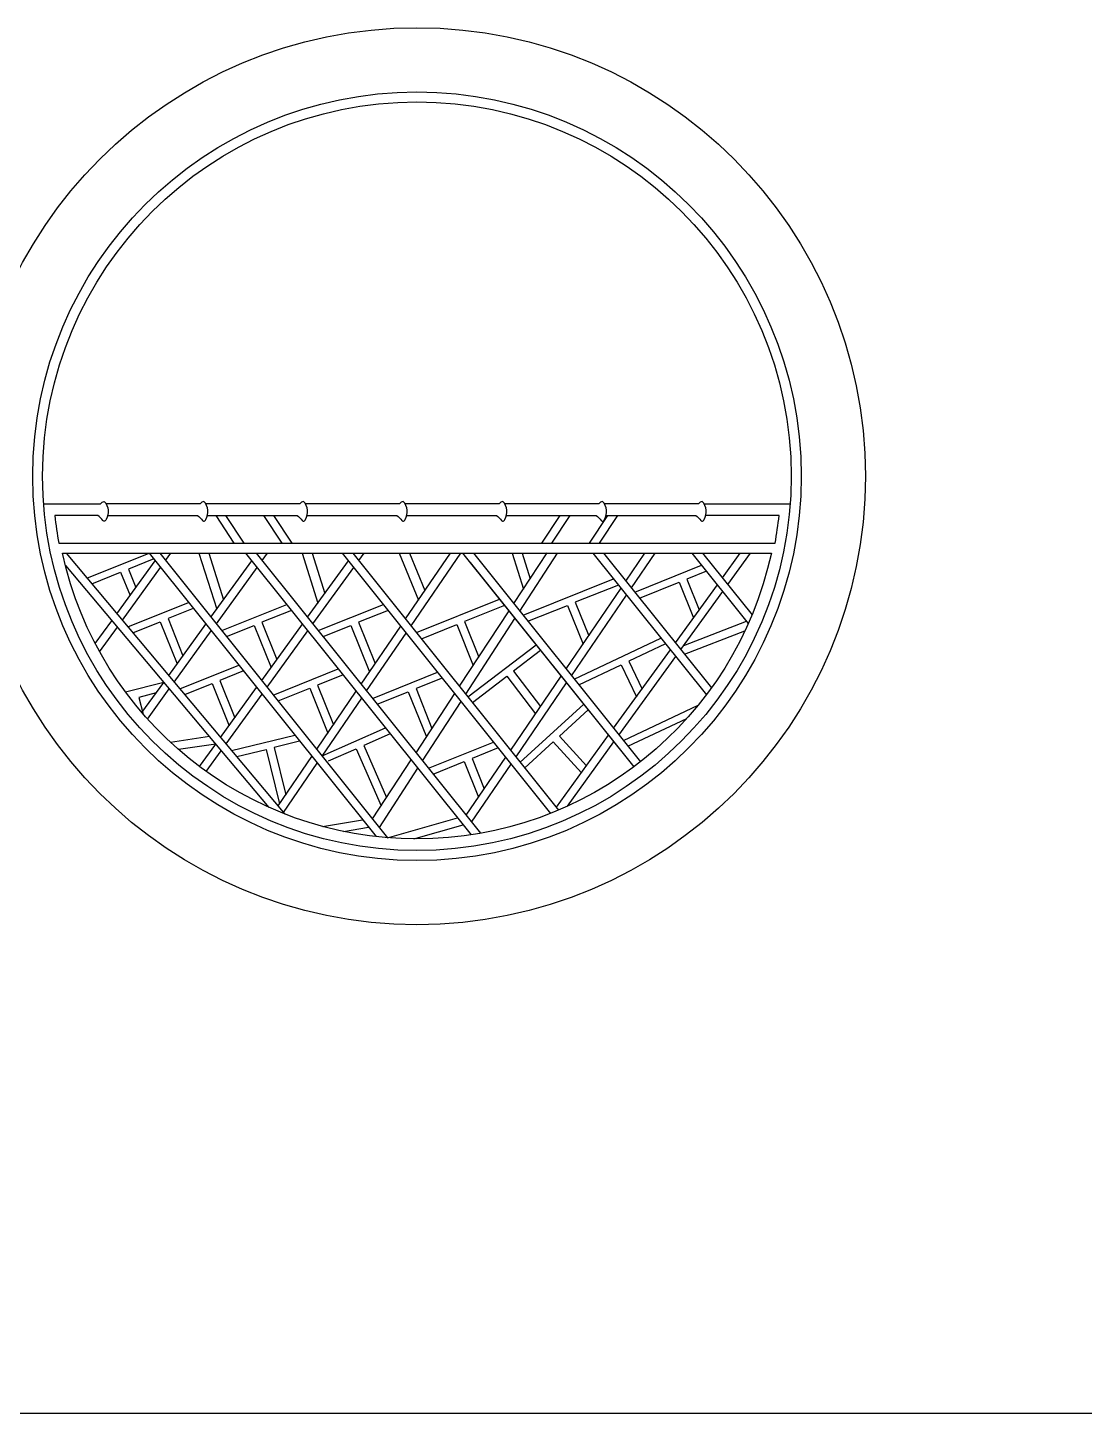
# Model space of a CAD drawing. Extents: x -66030 to 95157, y -13132 to 45879.
# Drawn here: x 22925 to 24833, y 12264 to 14766 of the extents above; entities that cross this region are included whole.
import ezdxf

# ---------------------------------------------------------------- set-up
doc = ezdxf.new("R2010")
doc.units = 0
doc.header["$LTSCALE"] = 100
doc.header["$MEASUREMENT"] = 0
for name, color, linetype in [('3', 11, 'CONTINUOUS'), ('4', 121, 'CONTINUOUS'), ('7', 105, 'CONTINUOUS')]:
    doc.layers.add(name, color=color, linetype=linetype)

msp = doc.modelspace()

# ---------------------------------------------------------------- linework, layer by layer
at = {"layer": '3'}
for p, q in [((23297.9, 13835.2), (23264.9, 13885)), ((23315.8, 13835.2), (23282.8, 13885)), ((23384.1, 13835.2), (23351.1, 13885)), ((23402.1, 13835.2), (23369.1, 13885)), ((23853.2, 13835.2), (23886.2, 13885)), ((23871.2, 13835.2), (23904.2, 13885)), ((23939.5, 13835.2), (23972.5, 13885)), ((23957.5, 13835.2), (23990.5, 13885)), ((22994.1, 13817.2), (23389.1, 13346)), ((23031.8, 13772.2), (23143.8, 13817.2)), ((23143.8, 13817.2), (23553.8, 13305.2)), ((23163.1, 13817.2), (23574.7, 13303.2)), ((23173.8, 13803.7), (23183.5, 13817.2)), ((23234, 13817.2), (23266, 13715.7)), ((23252, 13817.2), (23278.5, 13733)), ((23318.3, 13817.2), (23725.8, 13308.4)), ((23337.5, 13817.2), (23742.7, 13311.2)), ((23338.5, 13815.9), (23339.5, 13817.2)), ((23348.3, 13803.7), (23358, 13817.2)), ((23420.2, 13817.2), (23448.6, 13726.9)), ((23438.2, 13817.2), (23461.2, 13744.2)), ((23492.8, 13817.2), (23869.2, 13347.2)), ((23512, 13817.2), (23883.6, 13353.1)), ((23513, 13815.9), (23513.9, 13817.2)), ((23522.7, 13803.7), (23532.4, 13817.2)), ((23595.7, 13817.2), (23630.7, 13732.5)), ((23607.3, 13698.2), (23688.4, 13817.2)), ((23614.2, 13817.2), (23642.2, 13749.5)), ((23617.2, 13685.8), (23706.9, 13817.2)), ((23710.3, 13817.2), (24019.5, 13431.2)), ((23729.6, 13817.2), (24031.4, 13440.3)), ((23729.6, 13817.2), (24031.4, 13440.3)), ((23799.5, 13817.2), (23819.9, 13752.2)), ((23802.6, 13725.9), (23862.9, 13817.7)), ((23813.4, 13712.4), (23881.4, 13817.2)), ((23817.5, 13817.2), (23832.1, 13770.7)), ((23945.5, 13817.2), (24150.4, 13561.4)), ((23964.8, 13817.2), (24159.6, 13573.9)), ((24005.2, 13766.7), (24039.6, 13817.2)), ((24015.2, 13754.2), (24058.1, 13817.2)), ((24124.4, 13817.2), (24226.2, 13690.1)), ((24143.7, 13817.2), (24232.9, 13705.7)), ((24179.5, 13772.4), (24211.8, 13817.2)), ((24189.2, 13760.3), (24230.4, 13817.2)), ((22992.8, 13794.7), (23360.4, 13358)), ((23085.8, 13707.8), (23154.9, 13803.3)), ((23095.7, 13695.9), (23164.7, 13791.1)), ((23255.7, 13701.5), (23329.4, 13803.3)), ((23265.4, 13689.3), (23339.1, 13791.1)), ((23430.2, 13701.5), (23503.9, 13803.3)), ((23439.9, 13689.3), (23513.6, 13791.1)), ((23723.8, 13800.3), (24019.5, 13431.2)), ((24021, 13746.9), (24141.8, 13795.4)), ((23819.3, 13705.1), (23982.7, 13770.7)), ((23897, 13608.1), (23996.4, 13753.7)), ((23906.9, 13595.7), (24006.3, 13741.3)), ((24094.5, 13655.1), (24170.4, 13759.8)), ((24104.3, 13643), (24180.1, 13747.7)), ((23105.8, 13683.9), (23215.3, 13727.9)), ((23275.2, 13677.2), (23392.6, 13724.4)), ((23449.6, 13677.2), (23567.1, 13724.4)), ((23626.9, 13673.6), (23777, 13733.9)), ((23704.7, 13576.6), (23794, 13712.7)), ((23046.6, 13653.7), (23076.7, 13695.1)), ((23179.4, 13596.1), (23246.6, 13688.9)), ((23347.4, 13587), (23421.1, 13688.9)), ((23716.1, 13562.4), (23804.8, 13699.2)), ((24109.5, 13650.1), (24223.1, 13694)), ((23054.5, 13639), (23086.6, 13683.3)), ((23189.4, 13584.2), (23256.3, 13676.7)), ((23357.1, 13574.9), (23430.8, 13676.7)), ((23527, 13580.5), (23598.4, 13685.2)), ((23536.9, 13568.2), (23608.4, 13672.8)), ((23911.7, 13589.7), (24068.4, 13663.8)), ((24111, 13634.6), (24220.2, 13676.8)), ((23719.8, 13557.6), (23843, 13651.5)), ((23982.9, 13500.8), (24085.4, 13642.5)), ((23199.4, 13572.2), (23305.8, 13615)), ((23992.6, 13488.7), (24095.2, 13630.4)), ((23368.3, 13560.9), (23485.7, 13608.1)), ((23547.6, 13554.9), (23665.1, 13602.1)), ((23797, 13461.4), (23888.2, 13595.1)), ((23170.5, 13583.7), (23101.5, 13565.9)), ((23156.7, 13564.6), (23125.3, 13556.5)), ((23130.9, 13529.1), (23170.5, 13583.7)), ((23141.1, 13517.5), (23180.4, 13571.9)), ((23273.1, 13484.4), (23338.2, 13574.4)), ((23446.8, 13462.9), (23518.2, 13567.6)), ((23626.1, 13456.8), (23696, 13563.4)), ((23806.8, 13449.1), (23898.1, 13582.8)), ((23125.3, 13556.5), (23133.5, 13526.1)), ((23283, 13472.6), (23348, 13562.3)), ((23456.6, 13450.6), (23528.1, 13555.2)), ((23638, 13442), (23707.5, 13549.1)), ((23813.4, 13439), (23929, 13544.1)), ((24000.6, 13478.8), (24135.8, 13542.8)), ((23292.9, 13460.8), (23406.9, 13488.7)), ((23456.6, 13451.1), (23571.1, 13501.5)), ((23879.6, 13358.2), (23973.8, 13488.2)), ((23252.9, 13485.7), (23182.7, 13475.4)), ((23264.3, 13472.3), (23197.2, 13462.4)), ((23235, 13431.8), (23264.3, 13472.3)), ((23648.6, 13428.7), (23766.1, 13475.9)), ((23899.6, 13360.1), (23983.5, 13476.1)), ((23247.1, 13422.9), (23274.2, 13460.4)), ((23377, 13360.5), (23437.9, 13449.9)), ((23387, 13348.6), (23447.8, 13437.6)), ((23547.6, 13337.1), (23617.5, 13443.6)), ((23716.7, 13343.7), (23788.1, 13448.4)), ((23559.9, 13321.7), (23629.4, 13428.7)), ((23726.5, 13331.5), (23798, 13436.1)), ((23574.7, 13303.2), (23701.1, 13339.3)), ((23457.3, 13323.6), (23529.5, 13335.6)), ((23494.9, 13314.6), (23540.3, 13322.2)), ((23621.9, 13301.1), (23711.2, 13326.6))]:
    msp.add_line(p, q, dxfattribs=at)
at = {"layer": '3', "color": 2}
msp.add_line((-66030.3, 12263.7), (95136.1, 12263.7), dxfattribs=at)
at = {"layer": '3'}
msp.add_lwpolyline([(22987.6, 13817.2), (24267.8, 13817.2, -0.806291)], format="xyb", close=True, dxfattribs=at)
for points in [[(23152.3, 13806.6), (23106.6, 13788.2), (23119.9, 13754.9)], [(23040.6, 13761.7), (23092.6, 13782.6), (23109.5, 13740.5)], [(24029.9, 13735.8), (24101.4, 13764.5), (24127.2, 13700.2)], [(24150.7, 13784.3), (24115.4, 13770.1), (24137.7, 13714.7)], [(23991.6, 13759.6), (23913.7, 13728.3), (23937.9, 13668)], [(23223.8, 13717.3), (23178.1, 13698.9), (23205.1, 13631.6)], [(23401.1, 13713.8), (23347.8, 13692.3), (23374.8, 13625)], [(23575.6, 13713.8), (23522.2, 13692.3), (23552.3, 13617.6)], [(23785.9, 13722.8), (23713.5, 13693.7), (23739.3, 13629.4)], [(23828.2, 13694), (23899.7, 13722.7), (23927.7, 13653)], [(23114.6, 13673.4), (23164.1, 13693.3), (23194.7, 13617.1)], [(23635.9, 13662.5), (23699.5, 13688.1), (23729.2, 13614)], [(23283.6, 13666.6), (23333.7, 13686.7), (23364.4, 13610.5)], [(23458.1, 13666.6), (23508.2, 13686.7), (23542, 13602.5)], [(23851.1, 13641.4), (23802.1, 13604), (23850.8, 13540.2)], [(24076.7, 13653.4), (24010.4, 13622), (24034.3, 13571.3)], [(23920.1, 13579.3), (23996.7, 13615.5), (24024.1, 13557.7)], [(23314.3, 13604.4), (23271.7, 13587.3), (23298.8, 13519.9)], [(23494.2, 13597.5), (23448.1, 13579), (23477, 13507.2)], [(23673.5, 13591.5), (23626.1, 13572.4), (23654.9, 13500.7)], [(23728, 13547.5), (23790.1, 13594.9), (23841.8, 13527.1)], [(23208.2, 13561.8), (23257.7, 13581.6), (23288.3, 13505.4)], [(23376.8, 13550.3), (23434.1, 13573.4), (23466.7, 13492.1)], [(23556.1, 13544.3), (23612.1, 13566.8), (23644.8, 13485.3)], [(23937.1, 13534), (23885, 13486.6), (23933.8, 13433)], [(24008.9, 13468.4), (24115.2, 13518.6)], [(23579.5, 13491), (23531.6, 13469.9), (23573, 13375.8)], [(23302.2, 13449.7), (23355.3, 13462.7), (23379.4, 13364.2)], [(23415.9, 13477.5), (23370, 13466.3), (23390.9, 13380.9)], [(23467.7, 13441.8), (23517.8, 13463.8), (23563.1, 13360.8)], [(23774.6, 13465.3), (23727.2, 13446.2), (23749.2, 13391.4)], [(23822.4, 13429.6), (23873.9, 13476.4), (23924.7, 13420.5)], [(23657.1, 13418.1), (23713.2, 13440.6), (23739, 13376.4)]]:
    msp.add_lwpolyline(points, dxfattribs=at)
at = {"layer": '4'}
for radius in [810, 676]:
    msp.add_circle((23627.7, 13956), radius, dxfattribs=at)
at = {"layer": '7'}
msp.add_line((24146.5, 13906), (24301.8, 13906), dxfattribs=at)
for points in [[(22953.5, 13906), (23056.1, 13906, -0.184307), (23063, 13910.7, -0.33492), (23066.3, 13878.1, -0.393479), (23064.5, 13875.7, -0.40883), (23060.3, 13876.2, 0.121058), (23051.4, 13885), (22973.5, 13885, 0.019167), (22980.9, 13835.2), (24274.5, 13835.2, 0.019167), (24281.8, 13885), (24149.3, 13885)], [(23069.3, 13885), (23231.4, 13885, -0.121058), (23240.3, 13876.2, 0.40883), (23244.5, 13875.7, 0.393479), (23246.3, 13878.1, 0.33492), (23243, 13910.7, 0.184307), (23236.1, 13906), (23066.5, 13906)], [(23249.3, 13885), (23411.4, 13885, -0.121058), (23420.3, 13876.2, 0.40883), (23424.5, 13875.7, 0.393479), (23426.3, 13878.1, 0.33492), (23423, 13910.7, 0.184307), (23416.1, 13906), (23246.5, 13906)], [(23429.3, 13885), (23591.4, 13885, -0.121058), (23600.3, 13876.2, 0.40883), (23604.5, 13875.7, 0.393479), (23606.3, 13878.1, 0.33492), (23603, 13910.7, 0.184307), (23596.1, 13906), (23426.5, 13906)], [(23609.3, 13885), (23771.4, 13885, -0.121058), (23780.3, 13876.2, 0.40883), (23784.5, 13875.7, 0.393479), (23786.3, 13878.1, 0.33492), (23783, 13910.7, 0.184307), (23776.1, 13906), (23606.5, 13906)], [(23789.3, 13885), (23951.4, 13885, -0.121058), (23960.3, 13876.2, 0.40883), (23964.5, 13875.7, 0.393479), (23966.3, 13878.1, 0.33492), (23963, 13910.7, 0.184307), (23956.1, 13906), (23786.5, 13906)], [(23969.3, 13885), (24131.4, 13885, -0.121058), (24140.3, 13876.2, 0.40883), (24144.5, 13875.7, 0.393479), (24146.3, 13878.1, 0.33492), (24143, 13910.7, 0.184307), (24136.1, 13906), (23966.5, 13906)]]:
    msp.add_lwpolyline(points, format="xyb", dxfattribs=at)
msp.add_circle((23627.7, 13956), 694, dxfattribs=at)

doc.saveas('drawing.dxf')
